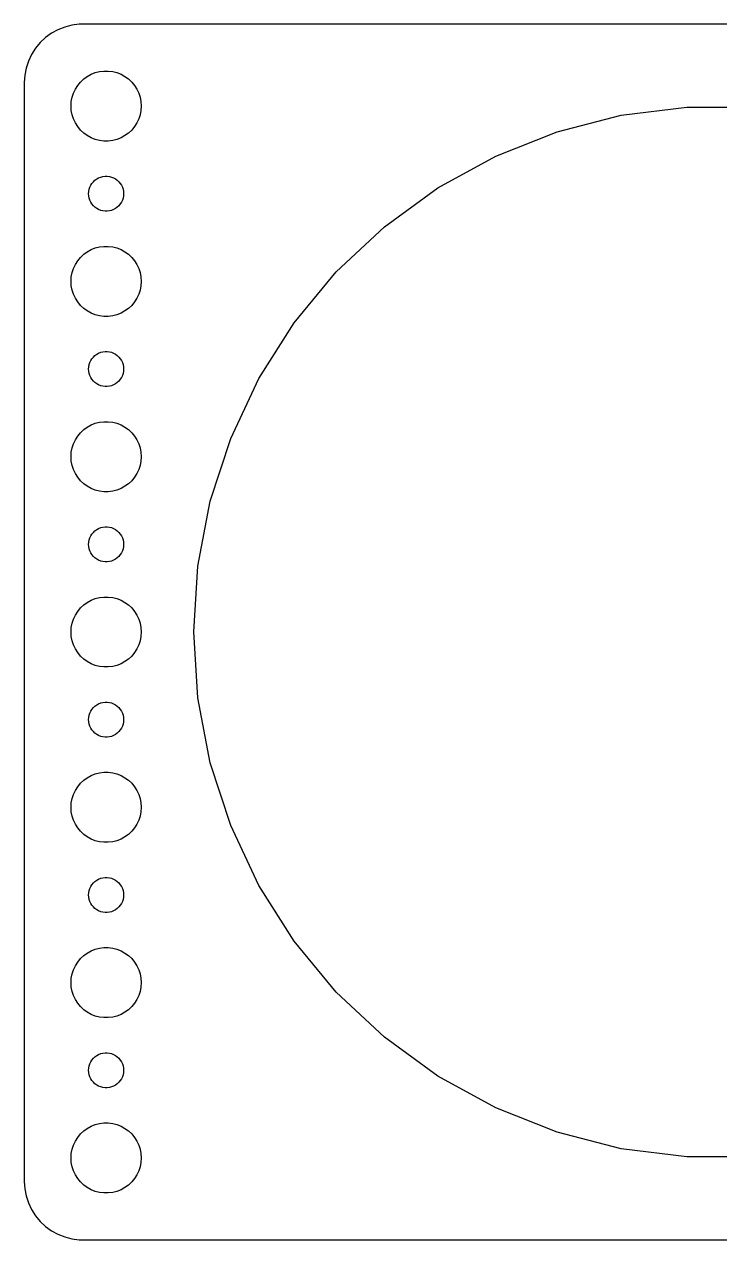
# Model space of a CAD drawing. Header units: metres. Extents: x -60 to 60, y -52 to 52.
# Drawn here: x -59.5 to 0, y -52 to 52 of the extents above; entities that cross this region are included whole.
import ezdxf

# ---------------------------------------------------------------- set-up
doc = ezdxf.new("R2010")
doc.units = ezdxf.units.M

msp = doc.modelspace()

# ---------------------------------------------------------------- linework, layer by layer
for p, q in [((-54.8139, 51.9901), (-55.4369, 51.9114)), ((54.8139, 51.9901), (-54.8139, 51.9901)), ((-57.1791, 51.2216), (-57.6871, 50.8526)), ((-56.6289, 51.5241), (-57.1791, 51.2216)), ((-56.0451, 51.7553), (-56.6289, 51.5241)), ((-55.4369, 51.9114), (-56.0451, 51.7553)), ((-58.5451, 49.9389), (-58.8815, 49.4088)), ((-58.1448, 50.4227), (-58.5451, 49.9389)), ((-57.6871, 50.8526), (-58.1448, 50.4227)), ((-58.8815, 49.4088), (-59.1489, 48.8406)), ((-59.3429, 48.2434), (-59.4606, 47.6267)), ((-59.1489, 48.8406), (-59.3429, 48.2434)), ((-53.7773, 47.7145), (-53.427, 47.8532)), ((-53.427, 47.8532), (-53.0621, 47.9469)), ((-53.0621, 47.9469), (-52.6884, 47.9941)), ((-52.6884, 47.9941), (-52.3116, 47.9941)), ((-52.3116, 47.9941), (-51.9379, 47.9469)), ((-51.9379, 47.9469), (-51.5729, 47.8532)), ((-51.5729, 47.8532), (-51.2227, 47.7145)), ((-59.4606, 47.6267), (-59.5, 47)), ((-59.5, 47), (-59.5, -47)), ((-54.927, 46.7634), (-54.6869, 47.0536)), ((-54.6869, 47.0536), (-54.4123, 47.3115)), ((-54.4123, 47.3115), (-54.1075, 47.533)), ((-54.1075, 47.533), (-53.7773, 47.7145)), ((-51.2227, 47.7145), (-50.8925, 47.533)), ((-50.8925, 47.533), (-50.5877, 47.3115)), ((-50.5877, 47.3115), (-50.3131, 47.0536)), ((-50.3131, 47.0536), (-50.0729, 46.7634)), ((-55.4057, 45.7461), (-55.2893, 46.1044)), ((-55.2893, 46.1044), (-55.1289, 46.4453)), ((-55.1289, 46.4453), (-54.927, 46.7634)), ((-50.0729, 46.7634), (-49.8711, 46.4453)), ((-49.8711, 46.4453), (-49.7107, 46.1044)), ((-49.7107, 46.1044), (-49.5942, 45.7461)), ((-55.5, 45), (-55.4763, 45.376)), ((-55.4763, 44.624), (-55.5, 45)), ((-55.4763, 45.376), (-55.4057, 45.7461)), ((-49.5942, 45.7461), (-49.5237, 45.376)), ((-49.5237, 45.376), (-49.5, 45)), ((-49.5, 45), (-49.5237, 44.624)), ((-8.43214, 44.2029), (-2.82556, 44.9112)), ((-2.82556, 44.9112), (2.82556, 44.9112)), ((-55.4057, 44.2539), (-55.4763, 44.624)), ((-55.2893, 43.8956), (-55.4057, 44.2539)), ((-55.1289, 43.5547), (-55.2893, 43.8956)), ((-49.7107, 43.8956), (-49.8711, 43.5547)), ((-49.5942, 44.2539), (-49.7107, 43.8956)), ((-49.5237, 44.624), (-49.5942, 44.2539)), ((-13.9058, 42.7975), (-8.43214, 44.2029)), ((-54.927, 43.2366), (-55.1289, 43.5547)), ((-54.6869, 42.9464), (-54.927, 43.2366)), ((-54.4123, 42.6885), (-54.6869, 42.9464)), ((-54.1075, 42.467), (-54.4123, 42.6885)), ((-50.5877, 42.6885), (-50.8925, 42.467)), ((-50.3131, 42.9464), (-50.5877, 42.6885)), ((-50.0729, 43.2366), (-50.3131, 42.9464)), ((-49.8711, 43.5547), (-50.0729, 43.2366)), ((-19.1601, 40.7172), (-13.9058, 42.7975)), ((-53.7773, 42.2855), (-54.1075, 42.467)), ((-53.427, 42.1468), (-53.7773, 42.2855)), ((-53.0621, 42.0531), (-53.427, 42.1468)), ((-52.6884, 42.0059), (-53.0621, 42.0531)), ((-52.3116, 42.0059), (-52.6884, 42.0059)), ((-51.9379, 42.0531), (-52.3116, 42.0059)), ((-51.5729, 42.1468), (-51.9379, 42.0531)), ((-51.2227, 42.2855), (-51.5729, 42.1468)), ((-50.8925, 42.467), (-51.2227, 42.2855)), ((-24.1122, 37.9948), (-19.1601, 40.7172)), ((-53.7135, 38.3817), (-53.5934, 38.5268)), ((-53.5934, 38.5268), (-53.4561, 38.6558)), ((-53.4561, 38.6558), (-53.3037, 38.7665)), ((-53.3037, 38.7665), (-53.1387, 38.8572)), ((-53.1387, 38.8572), (-52.9635, 38.9266)), ((-52.9635, 38.9266), (-52.7811, 38.9734)), ((-52.7811, 38.9734), (-52.5942, 38.997)), ((-52.5942, 38.997), (-52.4058, 38.997)), ((-52.4058, 38.997), (-52.2189, 38.9734)), ((-52.2189, 38.9734), (-52.0365, 38.9266)), ((-52.0365, 38.9266), (-51.8613, 38.8572)), ((-51.8613, 38.8572), (-51.6963, 38.7665)), ((-51.6963, 38.7665), (-51.5439, 38.6558)), ((-51.5439, 38.6558), (-51.4065, 38.5268)), ((-51.4065, 38.5268), (-51.2865, 38.3817)), ((-54, 37.5), (-53.9882, 37.688)), ((-53.9882, 37.312), (-54, 37.5)), ((-53.9882, 37.688), (-53.9529, 37.873)), ((-53.9529, 37.873), (-53.8947, 38.0522)), ((-53.8947, 38.0522), (-53.8145, 38.2226)), ((-53.8145, 38.2226), (-53.7135, 38.3817)), ((-51.2865, 38.3817), (-51.1855, 38.2226)), ((-51.1855, 38.2226), (-51.1053, 38.0522)), ((-51.1053, 38.0522), (-51.0471, 37.873)), ((-51.0471, 37.873), (-51.0118, 37.688)), ((-51.0118, 37.688), (-51, 37.5)), ((-51, 37.5), (-51.0118, 37.312)), ((-28.6841, 34.6731), (-24.1122, 37.9948)), ((-53.9529, 37.127), (-53.9882, 37.312)), ((-53.8947, 36.9478), (-53.9529, 37.127)), ((-53.8145, 36.7774), (-53.8947, 36.9478)), ((-53.7135, 36.6183), (-53.8145, 36.7774)), ((-53.5934, 36.4732), (-53.7135, 36.6183)), ((-53.4561, 36.3442), (-53.5934, 36.4732)), ((-51.4065, 36.4732), (-51.5439, 36.3442)), ((-51.2865, 36.6183), (-51.4065, 36.4732)), ((-51.1855, 36.7774), (-51.2865, 36.6183)), ((-51.1053, 36.9478), (-51.1855, 36.7774)), ((-51.0471, 37.127), (-51.1053, 36.9478)), ((-51.0118, 37.312), (-51.0471, 37.127)), ((-53.3037, 36.2335), (-53.4561, 36.3442)), ((-53.1387, 36.1428), (-53.3037, 36.2335)), ((-52.9635, 36.0734), (-53.1387, 36.1428)), ((-52.7811, 36.0266), (-52.9635, 36.0734)), ((-52.5942, 36.003), (-52.7811, 36.0266)), ((-52.4058, 36.003), (-52.5942, 36.003)), ((-52.2189, 36.0266), (-52.4058, 36.003)), ((-52.0365, 36.0734), (-52.2189, 36.0266)), ((-51.8613, 36.1428), (-52.0365, 36.0734)), ((-51.6963, 36.2335), (-51.8613, 36.1428)), ((-51.5439, 36.3442), (-51.6963, 36.2335)), ((-32.8036, 30.8046), (-28.6841, 34.6731)), ((-54.6869, 32.0536), (-54.4123, 32.3115)), ((-54.4123, 32.3115), (-54.1075, 32.533)), ((-54.1075, 32.533), (-53.7773, 32.7145)), ((-53.7773, 32.7145), (-53.427, 32.8532)), ((-53.427, 32.8532), (-53.0621, 32.9469)), ((-53.0621, 32.9469), (-52.6884, 32.9941)), ((-52.6884, 32.9941), (-52.3116, 32.9941)), ((-52.3116, 32.9941), (-51.9379, 32.9469)), ((-51.9379, 32.9469), (-51.5729, 32.8532)), ((-51.5729, 32.8532), (-51.2227, 32.7145)), ((-51.2227, 32.7145), (-50.8925, 32.533)), ((-50.8925, 32.533), (-50.5877, 32.3115)), ((-50.5877, 32.3115), (-50.3131, 32.0536)), ((-55.2893, 31.1044), (-55.1289, 31.4453)), ((-55.1289, 31.4453), (-54.927, 31.7634)), ((-54.927, 31.7634), (-54.6869, 32.0536)), ((-50.3131, 32.0536), (-50.0729, 31.7634)), ((-50.0729, 31.7634), (-49.8711, 31.4453)), ((-49.8711, 31.4453), (-49.7107, 31.1044)), ((-55.5, 30), (-55.4763, 30.376)), ((-55.4763, 30.376), (-55.4057, 30.7461)), ((-55.4057, 30.7461), (-55.2893, 31.1044)), ((-49.7107, 31.1044), (-49.5942, 30.7461)), ((-49.5942, 30.7461), (-49.5237, 30.376)), ((-49.5237, 30.376), (-49.5, 30)), ((-36.4058, 26.4503), (-32.8036, 30.8046)), ((-55.4763, 29.624), (-55.5, 30)), ((-55.4057, 29.2539), (-55.4763, 29.624)), ((-55.2893, 28.8956), (-55.4057, 29.2539)), ((-49.5942, 29.2539), (-49.7107, 28.8956)), ((-49.5237, 29.624), (-49.5942, 29.2539)), ((-49.5, 30), (-49.5237, 29.624)), ((-55.1289, 28.5547), (-55.2893, 28.8956)), ((-54.927, 28.2366), (-55.1289, 28.5547)), ((-54.6869, 27.9464), (-54.927, 28.2366)), ((-50.0729, 28.2366), (-50.3131, 27.9464)), ((-49.8711, 28.5547), (-50.0729, 28.2366)), ((-49.7107, 28.8956), (-49.8711, 28.5547)), ((-54.4123, 27.6884), (-54.6869, 27.9464)), ((-54.1075, 27.467), (-54.4123, 27.6884)), ((-53.7773, 27.2855), (-54.1075, 27.467)), ((-53.427, 27.1468), (-53.7773, 27.2855)), ((-53.0621, 27.0531), (-53.427, 27.1468)), ((-52.6884, 27.0059), (-53.0621, 27.0531)), ((-51.9379, 27.0531), (-52.3116, 27.0059)), ((-51.5729, 27.1468), (-51.9379, 27.0531)), ((-51.2227, 27.2855), (-51.5729, 27.1468)), ((-50.8925, 27.467), (-51.2227, 27.2855)), ((-50.5877, 27.6884), (-50.8925, 27.467)), ((-50.3131, 27.9464), (-50.5877, 27.6884)), ((-52.3116, 27.0059), (-52.6884, 27.0059)), ((-39.4338, 21.6789), (-36.4058, 26.4503)), ((-53.1387, 23.8572), (-52.9635, 23.9266)), ((-52.9635, 23.9266), (-52.7811, 23.9734)), ((-52.7811, 23.9734), (-52.5942, 23.997)), ((-52.5942, 23.997), (-52.4058, 23.997)), ((-52.4058, 23.997), (-52.2189, 23.9734)), ((-52.2189, 23.9734), (-52.0365, 23.9266)), ((-52.0365, 23.9266), (-51.8613, 23.8572)), ((-53.9529, 22.873), (-53.8947, 23.0522)), ((-53.8947, 23.0522), (-53.8145, 23.2226)), ((-53.8145, 23.2226), (-53.7135, 23.3817)), ((-53.7135, 23.3817), (-53.5934, 23.5268)), ((-53.5934, 23.5268), (-53.4561, 23.6558)), ((-53.4561, 23.6558), (-53.3037, 23.7665)), ((-53.3037, 23.7665), (-53.1387, 23.8572)), ((-51.8613, 23.8572), (-51.6963, 23.7665)), ((-51.6963, 23.7665), (-51.5439, 23.6558)), ((-51.5439, 23.6558), (-51.4065, 23.5268)), ((-51.4065, 23.5268), (-51.2865, 23.3817)), ((-51.2865, 23.3817), (-51.1855, 23.2226)), ((-51.1855, 23.2226), (-51.1053, 23.0522)), ((-51.1053, 23.0522), (-51.0471, 22.873)), ((-54, 22.5), (-53.9882, 22.688)), ((-53.9882, 22.312), (-54, 22.5)), ((-53.9882, 22.688), (-53.9529, 22.873)), ((-53.9529, 22.127), (-53.9882, 22.312)), ((-53.8947, 21.9478), (-53.9529, 22.127)), ((-53.8145, 21.7774), (-53.8947, 21.9478)), ((-51.1053, 21.9478), (-51.1855, 21.7774)), ((-51.0471, 22.127), (-51.1053, 21.9478)), ((-51.0471, 22.873), (-51.0118, 22.688)), ((-51.0118, 22.312), (-51.0471, 22.127)), ((-51.0118, 22.688), (-51, 22.5)), ((-51, 22.5), (-51.0118, 22.312)), ((-53.7135, 21.6183), (-53.8145, 21.7774)), ((-53.5934, 21.4732), (-53.7135, 21.6183)), ((-53.4561, 21.3442), (-53.5934, 21.4732)), ((-53.3037, 21.2335), (-53.4561, 21.3442)), ((-53.1387, 21.1427), (-53.3037, 21.2335)), ((-52.9635, 21.0734), (-53.1387, 21.1427)), ((-52.7811, 21.0266), (-52.9635, 21.0734)), ((-52.5942, 21.003), (-52.7811, 21.0266)), ((-52.4058, 21.003), (-52.5942, 21.003)), ((-52.2189, 21.0266), (-52.4058, 21.003)), ((-52.0365, 21.0734), (-52.2189, 21.0266)), ((-51.8613, 21.1427), (-52.0365, 21.0734)), ((-51.6963, 21.2335), (-51.8613, 21.1427)), ((-51.5439, 21.3442), (-51.6963, 21.2335)), ((-51.4065, 21.4732), (-51.5439, 21.3442)), ((-51.2865, 21.6183), (-51.4065, 21.4732)), ((-51.1855, 21.7774), (-51.2865, 21.6183)), ((-41.8399, 16.5656), (-39.4338, 21.6789)), ((-54.1075, 17.533), (-53.7773, 17.7145)), ((-53.7773, 17.7145), (-53.427, 17.8532)), ((-53.427, 17.8532), (-53.0621, 17.9469)), ((-53.0621, 17.9469), (-52.6884, 17.9941)), ((-52.6884, 17.9941), (-52.3116, 17.9941)), ((-52.3116, 17.9941), (-51.9379, 17.9469)), ((-51.9379, 17.9469), (-51.5729, 17.8532)), ((-51.5729, 17.8532), (-51.2227, 17.7145)), ((-51.2227, 17.7145), (-50.8925, 17.533)), ((-55.1289, 16.4453), (-54.927, 16.7634)), ((-54.927, 16.7634), (-54.6869, 17.0536)), ((-54.6869, 17.0536), (-54.4123, 17.3115)), ((-54.4123, 17.3115), (-54.1075, 17.533)), ((-50.8925, 17.533), (-50.5877, 17.3115)), ((-50.5877, 17.3115), (-50.3131, 17.0536)), ((-50.3131, 17.0536), (-50.0729, 16.7634)), ((-50.0729, 16.7634), (-49.8711, 16.4453)), ((-55.4763, 15.376), (-55.4057, 15.7461)), ((-55.4057, 15.7461), (-55.2893, 16.1044)), ((-55.2893, 16.1044), (-55.1289, 16.4453)), ((-49.8711, 16.4453), (-49.7107, 16.1044)), ((-49.7107, 16.1044), (-49.5942, 15.7461)), ((-49.5942, 15.7461), (-49.5237, 15.376)), ((-43.5862, 11.191), (-41.8399, 16.5656)), ((-55.5, 15), (-55.4763, 15.376)), ((-55.4763, 14.624), (-55.5, 15)), ((-55.4057, 14.2539), (-55.4763, 14.624)), ((-49.5237, 14.624), (-49.5942, 14.2539)), ((-49.5237, 15.376), (-49.5, 15)), ((-49.5, 15), (-49.5237, 14.624)), ((-55.2893, 13.8956), (-55.4057, 14.2539)), ((-55.1289, 13.5547), (-55.2893, 13.8956)), ((-54.927, 13.2366), (-55.1289, 13.5547)), ((-49.8711, 13.5547), (-50.0729, 13.2366)), ((-49.7107, 13.8956), (-49.8711, 13.5547)), ((-49.5942, 14.2539), (-49.7107, 13.8956)), ((-54.6869, 12.9464), (-54.927, 13.2366)), ((-54.4123, 12.6884), (-54.6869, 12.9464)), ((-54.1075, 12.467), (-54.4123, 12.6884)), ((-50.5877, 12.6884), (-50.8925, 12.467)), ((-50.3131, 12.9464), (-50.5877, 12.6884)), ((-50.0729, 13.2366), (-50.3131, 12.9464)), ((-53.7773, 12.2855), (-54.1075, 12.467)), ((-53.427, 12.1468), (-53.7773, 12.2855)), ((-53.0621, 12.0531), (-53.427, 12.1468)), ((-52.6884, 12.0059), (-53.0621, 12.0531)), ((-52.3116, 12.0059), (-52.6884, 12.0059)), ((-51.9379, 12.0531), (-52.3116, 12.0059)), ((-51.5729, 12.1468), (-51.9379, 12.0531)), ((-51.2227, 12.2855), (-51.5729, 12.1468)), ((-50.8925, 12.467), (-51.2227, 12.2855)), ((-44.6452, 5.63998), (-43.5862, 11.191)), ((-53.8145, 8.22263), (-53.7135, 8.38167)), ((-53.7135, 8.38167), (-53.5934, 8.52681)), ((-53.5934, 8.52681), (-53.4561, 8.65576)), ((-53.4561, 8.65576), (-53.3037, 8.76648)), ((-53.3037, 8.76648), (-53.1387, 8.85724)), ((-53.1387, 8.85724), (-52.9635, 8.92657)), ((-52.9635, 8.92657), (-52.7811, 8.97342)), ((-52.7811, 8.97342), (-52.5942, 8.99704)), ((-52.5942, 8.99704), (-52.4058, 8.99704)), ((-52.4058, 8.99704), (-52.2189, 8.97342)), ((-52.2189, 8.97342), (-52.0365, 8.92657)), ((-52.0365, 8.92657), (-51.8613, 8.85724)), ((-51.8613, 8.85724), (-51.6963, 8.76648)), ((-51.6963, 8.76648), (-51.5439, 8.65576)), ((-51.5439, 8.65576), (-51.4065, 8.52681)), ((-51.4065, 8.52681), (-51.2865, 8.38167)), ((-51.2865, 8.38167), (-51.1855, 8.22263)), ((-54, 7.5), (-53.9882, 7.68799)), ((-53.9882, 7.312), (-54, 7.5)), ((-53.9882, 7.68799), (-53.9529, 7.87303)), ((-53.9529, 7.12695), (-53.9882, 7.312)), ((-53.9529, 7.87303), (-53.8947, 8.05219)), ((-53.8947, 8.05219), (-53.8145, 8.22263)), ((-51.1855, 8.22263), (-51.1053, 8.05219)), ((-51.1053, 8.05219), (-51.0471, 7.87303)), ((-51.0471, 7.87303), (-51.0118, 7.68799)), ((-51.0118, 7.312), (-51.0471, 7.12695)), ((-51.0118, 7.68799), (-51, 7.5)), ((-51, 7.5), (-51.0118, 7.312)), ((-53.8947, 6.9478), (-53.9529, 7.12695)), ((-53.8145, 6.77736), (-53.8947, 6.9478)), ((-53.7135, 6.61832), (-53.8145, 6.77736)), ((-53.5934, 6.47318), (-53.7135, 6.61832)), ((-53.4561, 6.34422), (-53.5934, 6.47318)), ((-53.3037, 6.23351), (-53.4561, 6.34422)), ((-51.5439, 6.34422), (-51.6963, 6.23351)), ((-51.4065, 6.47318), (-51.5439, 6.34422)), ((-51.2865, 6.61832), (-51.4065, 6.47318)), ((-51.1855, 6.77736), (-51.2865, 6.61832)), ((-51.1053, 6.9478), (-51.1855, 6.77736)), ((-51.0471, 7.12695), (-51.1053, 6.9478)), ((-53.1387, 6.14275), (-53.3037, 6.23351)), ((-52.9635, 6.07341), (-53.1387, 6.14275)), ((-52.7811, 6.02657), (-52.9635, 6.07341)), ((-52.5942, 6.00294), (-52.7811, 6.02657)), ((-52.4058, 6.00294), (-52.5942, 6.00294)), ((-52.2189, 6.02657), (-52.4058, 6.00294)), ((-52.0365, 6.07341), (-52.2189, 6.02657)), ((-51.8613, 6.14275), (-52.0365, 6.07341)), ((-51.6963, 6.23351), (-51.8613, 6.14275)), ((-45, 0), (-44.6452, 5.63998)), ((-54.6869, 2.05363), (-54.4123, 2.31154)), ((-54.4123, 2.31154), (-54.1075, 2.53297)), ((-54.1075, 2.53297), (-53.7773, 2.71448)), ((-53.7773, 2.71448), (-53.427, 2.85316)), ((-53.427, 2.85316), (-53.0621, 2.94685)), ((-53.0621, 2.94685), (-52.6884, 2.99408)), ((-52.6884, 2.99408), (-52.3116, 2.99408)), ((-52.3116, 2.99408), (-51.9379, 2.94685)), ((-51.9379, 2.94685), (-51.5729, 2.85316)), ((-51.5729, 2.85316), (-51.2227, 2.71448)), ((-51.2227, 2.71448), (-50.8925, 2.53297)), ((-50.8925, 2.53297), (-50.5877, 2.31154)), ((-50.5877, 2.31154), (-50.3131, 2.05363)), ((-55.4057, 0.74606), (-55.2893, 1.10437)), ((-55.2893, 1.10437), (-55.1289, 1.44525)), ((-55.1289, 1.44525), (-54.927, 1.76335)), ((-54.927, 1.76335), (-54.6869, 2.05363)), ((-50.3131, 2.05363), (-50.0729, 1.76335)), ((-50.0729, 1.76335), (-49.8711, 1.44525)), ((-49.8711, 1.44525), (-49.7107, 1.10437)), ((-49.7107, 1.10437), (-49.5942, 0.74606)), ((-55.5, 0), (-55.4763, 0.37599)), ((-55.4763, -0.37599), (-55.5, 0)), ((-55.4763, 0.37599), (-55.4057, 0.74606)), ((-49.5942, 0.74606), (-49.5237, 0.37599)), ((-49.5237, 0.37599), (-49.5, 0)), ((-49.5, 0), (-49.5237, -0.37599)), ((-44.6452, -5.63998), (-45, 0)), ((-55.4057, -0.74606), (-55.4763, -0.37599)), ((-55.2893, -1.10437), (-55.4057, -0.74606)), ((-49.5942, -0.74606), (-49.7107, -1.10437)), ((-49.5237, -0.37599), (-49.5942, -0.74606)), ((-55.1289, -1.44525), (-55.2893, -1.10437)), ((-54.927, -1.76335), (-55.1289, -1.44525)), ((-54.6869, -2.05363), (-54.927, -1.76335)), ((-54.4123, -2.31154), (-54.6869, -2.05363)), ((-50.3131, -2.05363), (-50.5877, -2.31154)), ((-50.0729, -1.76335), (-50.3131, -2.05363)), ((-49.8711, -1.44525), (-50.0729, -1.76335)), ((-49.7107, -1.10437), (-49.8711, -1.44525)), ((-54.1075, -2.53297), (-54.4123, -2.31154)), ((-53.7773, -2.71448), (-54.1075, -2.53297)), ((-53.427, -2.85316), (-53.7773, -2.71448)), ((-53.0621, -2.94685), (-53.427, -2.85316)), ((-52.6884, -2.99408), (-53.0621, -2.94685)), ((-52.3116, -2.99408), (-52.6884, -2.99408)), ((-51.9379, -2.94685), (-52.3116, -2.99408)), ((-51.5729, -2.85316), (-51.9379, -2.94685)), ((-51.2227, -2.71448), (-51.5729, -2.85316)), ((-50.8925, -2.53297), (-51.2227, -2.71448)), ((-50.5877, -2.31154), (-50.8925, -2.53297)), ((-53.4561, -6.34422), (-53.3037, -6.23351)), ((-53.3037, -6.23351), (-53.1387, -6.14275)), ((-53.1387, -6.14275), (-52.9635, -6.07341)), ((-52.9635, -6.07341), (-52.7811, -6.02657)), ((-52.7811, -6.02657), (-52.5942, -6.00294)), ((-52.5942, -6.00294), (-52.4058, -6.00294)), ((-52.4058, -6.00294), (-52.2189, -6.02657)), ((-52.2189, -6.02657), (-52.0365, -6.07341)), ((-52.0365, -6.07341), (-51.8613, -6.14275)), ((-51.8613, -6.14275), (-51.6963, -6.23351)), ((-51.6963, -6.23351), (-51.5439, -6.34422)), ((-43.5862, -11.191), (-44.6452, -5.63998)), ((-53.9882, -7.312), (-53.9529, -7.12695)), ((-53.9529, -7.12695), (-53.8947, -6.9478)), ((-53.8947, -6.9478), (-53.8145, -6.77736)), ((-53.8145, -6.77736), (-53.7135, -6.61832)), ((-53.7135, -6.61832), (-53.5934, -6.47318)), ((-53.5934, -6.47318), (-53.4561, -6.34422)), ((-51.5439, -6.34422), (-51.4065, -6.47318)), ((-51.4065, -6.47318), (-51.2865, -6.61832)), ((-51.2865, -6.61832), (-51.1855, -6.77736)), ((-51.1855, -6.77736), (-51.1053, -6.9478)), ((-51.1053, -6.9478), (-51.0471, -7.12695)), ((-51.0471, -7.12695), (-51.0118, -7.312)), ((-54, -7.5), (-53.9882, -7.312)), ((-53.9882, -7.68799), (-54, -7.5)), ((-53.9529, -7.87303), (-53.9882, -7.68799)), ((-53.8947, -8.05219), (-53.9529, -7.87303)), ((-53.8145, -8.22263), (-53.8947, -8.05219)), ((-53.7135, -8.38167), (-53.8145, -8.22263)), ((-51.1855, -8.22263), (-51.2865, -8.38167)), ((-51.1053, -8.05219), (-51.1855, -8.22263)), ((-51.0471, -7.87303), (-51.1053, -8.05219)), ((-51.0118, -7.68799), (-51.0471, -7.87303)), ((-51.0118, -7.312), (-51, -7.5)), ((-51, -7.5), (-51.0118, -7.68799)), ((-53.5934, -8.52681), (-53.7135, -8.38167)), ((-53.4561, -8.65576), (-53.5934, -8.52681)), ((-53.3037, -8.76648), (-53.4561, -8.65576)), ((-53.1387, -8.85724), (-53.3037, -8.76648)), ((-52.9635, -8.92657), (-53.1387, -8.85724)), ((-52.7811, -8.97342), (-52.9635, -8.92657)), ((-52.5942, -8.99704), (-52.7811, -8.97342)), ((-52.4058, -8.99704), (-52.5942, -8.99704)), ((-52.2189, -8.97342), (-52.4058, -8.99704)), ((-52.0365, -8.92657), (-52.2189, -8.97342)), ((-51.8613, -8.85724), (-52.0365, -8.92657)), ((-51.6963, -8.76648), (-51.8613, -8.85724)), ((-51.5439, -8.65576), (-51.6963, -8.76648)), ((-51.4065, -8.52681), (-51.5439, -8.65576)), ((-51.2865, -8.38167), (-51.4065, -8.52681)), ((-41.8399, -16.5656), (-43.5862, -11.191)), ((-54.4123, -12.6884), (-54.1075, -12.467)), ((-54.1075, -12.467), (-53.7773, -12.2855)), ((-53.7773, -12.2855), (-53.427, -12.1468)), ((-53.427, -12.1468), (-53.0621, -12.0531)), ((-53.0621, -12.0531), (-52.6884, -12.0059)), ((-52.6884, -12.0059), (-52.3116, -12.0059)), ((-52.3116, -12.0059), (-51.9379, -12.0531)), ((-51.9379, -12.0531), (-51.5729, -12.1468)), ((-51.5729, -12.1468), (-51.2227, -12.2855)), ((-51.2227, -12.2855), (-50.8925, -12.467)), ((-50.8925, -12.467), (-50.5877, -12.6884)), ((-55.1289, -13.5547), (-54.927, -13.2366)), ((-54.927, -13.2366), (-54.6869, -12.9464)), ((-54.6869, -12.9464), (-54.4123, -12.6884)), ((-50.5877, -12.6884), (-50.3131, -12.9464)), ((-50.3131, -12.9464), (-50.0729, -13.2366)), ((-50.0729, -13.2366), (-49.8711, -13.5547)), ((-55.4763, -14.624), (-55.4057, -14.2539)), ((-55.4057, -14.2539), (-55.2893, -13.8956)), ((-55.2893, -13.8956), (-55.1289, -13.5547)), ((-49.8711, -13.5547), (-49.7107, -13.8956)), ((-49.7107, -13.8956), (-49.5942, -14.2539)), ((-49.5942, -14.2539), (-49.5237, -14.624)), ((-55.5, -15), (-55.4763, -14.624)), ((-55.4763, -15.376), (-55.5, -15)), ((-55.4057, -15.7461), (-55.4763, -15.376)), ((-49.5237, -15.376), (-49.5942, -15.7461)), ((-49.5237, -14.624), (-49.5, -15)), ((-49.5, -15), (-49.5237, -15.376)), ((-55.2893, -16.1044), (-55.4057, -15.7461)), ((-55.1289, -16.4453), (-55.2893, -16.1044)), ((-54.927, -16.7634), (-55.1289, -16.4453)), ((-49.8711, -16.4453), (-50.0729, -16.7634)), ((-49.7107, -16.1044), (-49.8711, -16.4453)), ((-49.5942, -15.7461), (-49.7107, -16.1044)), ((-39.4338, -21.6789), (-41.8399, -16.5656)), ((-54.6869, -17.0536), (-54.927, -16.7634)), ((-54.4123, -17.3115), (-54.6869, -17.0536)), ((-54.1075, -17.533), (-54.4123, -17.3115)), ((-53.7773, -17.7145), (-54.1075, -17.533)), ((-50.8925, -17.533), (-51.2227, -17.7145)), ((-50.5877, -17.3115), (-50.8925, -17.533)), ((-50.3131, -17.0536), (-50.5877, -17.3115)), ((-50.0729, -16.7634), (-50.3131, -17.0536)), ((-53.427, -17.8532), (-53.7773, -17.7145)), ((-53.0621, -17.9469), (-53.427, -17.8532)), ((-52.6884, -17.9941), (-53.0621, -17.9469)), ((-52.3116, -17.9941), (-52.6884, -17.9941)), ((-51.9379, -17.9469), (-52.3116, -17.9941)), ((-51.5729, -17.8532), (-51.9379, -17.9469)), ((-51.2227, -17.7145), (-51.5729, -17.8532)), ((-53.8947, -21.9478), (-53.8145, -21.7774)), ((-53.8145, -21.7774), (-53.7135, -21.6183)), ((-53.7135, -21.6183), (-53.5934, -21.4732)), ((-53.5934, -21.4732), (-53.4561, -21.3442)), ((-53.4561, -21.3442), (-53.3037, -21.2335)), ((-53.3037, -21.2335), (-53.1387, -21.1427)), ((-53.1387, -21.1427), (-52.9635, -21.0734)), ((-52.9635, -21.0734), (-52.7811, -21.0266)), ((-52.7811, -21.0266), (-52.5942, -21.003)), ((-52.5942, -21.003), (-52.4058, -21.003)), ((-52.4058, -21.003), (-52.2189, -21.0266)), ((-52.2189, -21.0266), (-52.0365, -21.0734)), ((-52.0365, -21.0734), (-51.8613, -21.1427)), ((-51.8613, -21.1427), (-51.6963, -21.2335)), ((-51.6963, -21.2335), (-51.5439, -21.3442)), ((-51.5439, -21.3442), (-51.4065, -21.4732)), ((-51.4065, -21.4732), (-51.2865, -21.6183)), ((-51.2865, -21.6183), (-51.1855, -21.7774)), ((-51.1855, -21.7774), (-51.1053, -21.9478)), ((-36.4058, -26.4503), (-39.4338, -21.6789)), ((-54, -22.5), (-53.9882, -22.312)), ((-53.9882, -22.688), (-54, -22.5)), ((-53.9882, -22.312), (-53.9529, -22.127)), ((-53.9529, -22.873), (-53.9882, -22.688)), ((-53.9529, -22.127), (-53.8947, -21.9478)), ((-53.8947, -23.0522), (-53.9529, -22.873)), ((-51.1053, -21.9478), (-51.0471, -22.127)), ((-51.0471, -22.873), (-51.1053, -23.0522)), ((-51.0471, -22.127), (-51.0118, -22.312)), ((-51.0118, -22.688), (-51.0471, -22.873)), ((-51.0118, -22.312), (-51, -22.5)), ((-51, -22.5), (-51.0118, -22.688)), ((-53.8145, -23.2226), (-53.8947, -23.0522)), ((-53.7135, -23.3817), (-53.8145, -23.2226)), ((-53.5934, -23.5268), (-53.7135, -23.3817)), ((-53.4561, -23.6558), (-53.5934, -23.5268)), ((-53.3037, -23.7665), (-53.4561, -23.6558)), ((-53.1387, -23.8572), (-53.3037, -23.7665)), ((-52.9635, -23.9266), (-53.1387, -23.8572)), ((-51.8613, -23.8572), (-52.0365, -23.9266)), ((-51.6963, -23.7665), (-51.8613, -23.8572)), ((-51.5439, -23.6558), (-51.6963, -23.7665)), ((-51.4065, -23.5268), (-51.5439, -23.6558)), ((-51.2865, -23.3817), (-51.4065, -23.5268)), ((-51.1855, -23.2226), (-51.2865, -23.3817)), ((-51.1053, -23.0522), (-51.1855, -23.2226)), ((-52.7811, -23.9734), (-52.9635, -23.9266)), ((-52.5942, -23.997), (-52.7811, -23.9734)), ((-52.4058, -23.997), (-52.5942, -23.997)), ((-52.2189, -23.9734), (-52.4058, -23.997)), ((-52.0365, -23.9266), (-52.2189, -23.9734)), ((-53.0621, -27.0531), (-52.6884, -27.0059)), ((-52.6884, -27.0059), (-52.3116, -27.0059)), ((-52.3116, -27.0059), (-51.9379, -27.0531)), ((-32.8036, -30.8046), (-36.4058, -26.4503)), ((-54.927, -28.2366), (-54.6869, -27.9464)), ((-54.6869, -27.9464), (-54.4123, -27.6884)), ((-54.4123, -27.6884), (-54.1075, -27.467)), ((-54.1075, -27.467), (-53.7773, -27.2855)), ((-53.7773, -27.2855), (-53.427, -27.1468)), ((-53.427, -27.1468), (-53.0621, -27.0531)), ((-51.9379, -27.0531), (-51.5729, -27.1468)), ((-51.5729, -27.1468), (-51.2227, -27.2855)), ((-51.2227, -27.2855), (-50.8925, -27.467)), ((-50.8925, -27.467), (-50.5877, -27.6884)), ((-50.5877, -27.6884), (-50.3131, -27.9464)), ((-50.3131, -27.9464), (-50.0729, -28.2366)), ((-55.4057, -29.2539), (-55.2893, -28.8956)), ((-55.2893, -28.8956), (-55.1289, -28.5547)), ((-55.1289, -28.5547), (-54.927, -28.2366)), ((-50.0729, -28.2366), (-49.8711, -28.5547)), ((-49.8711, -28.5547), (-49.7107, -28.8956)), ((-49.7107, -28.8956), (-49.5942, -29.2539)), ((-55.5, -30), (-55.4763, -29.624)), ((-55.4763, -30.376), (-55.5, -30)), ((-55.4763, -29.624), (-55.4057, -29.2539)), ((-49.5942, -29.2539), (-49.5237, -29.624)), ((-49.5237, -29.624), (-49.5, -30)), ((-49.5, -30), (-49.5237, -30.376)), ((-55.4057, -30.7461), (-55.4763, -30.376)), ((-55.2893, -31.1044), (-55.4057, -30.7461)), ((-55.1289, -31.4453), (-55.2893, -31.1044)), ((-49.7107, -31.1044), (-49.8711, -31.4453)), ((-49.5942, -30.7461), (-49.7107, -31.1044)), ((-49.5237, -30.376), (-49.5942, -30.7461)), ((-28.6841, -34.6731), (-32.8036, -30.8046)), ((-54.927, -31.7634), (-55.1289, -31.4453)), ((-54.6869, -32.0536), (-54.927, -31.7634)), ((-54.4123, -32.3115), (-54.6869, -32.0536)), ((-50.3131, -32.0536), (-50.5877, -32.3115)), ((-50.0729, -31.7634), (-50.3131, -32.0536)), ((-49.8711, -31.4453), (-50.0729, -31.7634)), ((-54.1075, -32.533), (-54.4123, -32.3115)), ((-53.7773, -32.7145), (-54.1075, -32.533)), ((-53.427, -32.8532), (-53.7773, -32.7145)), ((-53.0621, -32.9469), (-53.427, -32.8532)), ((-52.6884, -32.9941), (-53.0621, -32.9469)), ((-52.3116, -32.9941), (-52.6884, -32.9941)), ((-51.9379, -32.9469), (-52.3116, -32.9941)), ((-51.5729, -32.8532), (-51.9379, -32.9469)), ((-51.2227, -32.7145), (-51.5729, -32.8532)), ((-50.8925, -32.533), (-51.2227, -32.7145)), ((-50.5877, -32.3115), (-50.8925, -32.533)), ((-24.1122, -37.9948), (-28.6841, -34.6731)), ((-53.5934, -36.4732), (-53.4561, -36.3442)), ((-53.4561, -36.3442), (-53.3037, -36.2335)), ((-53.3037, -36.2335), (-53.1387, -36.1428)), ((-53.1387, -36.1428), (-52.9635, -36.0734)), ((-52.9635, -36.0734), (-52.7811, -36.0266)), ((-52.7811, -36.0266), (-52.5942, -36.003)), ((-52.5942, -36.003), (-52.4058, -36.003)), ((-52.4058, -36.003), (-52.2189, -36.0266)), ((-52.2189, -36.0266), (-52.0365, -36.0734)), ((-52.0365, -36.0734), (-51.8613, -36.1428)), ((-51.8613, -36.1428), (-51.6963, -36.2335)), ((-51.6963, -36.2335), (-51.5439, -36.3442)), ((-51.5439, -36.3442), (-51.4065, -36.4732)), ((-54, -37.5), (-53.9882, -37.312)), ((-53.9882, -37.312), (-53.9529, -37.127)), ((-53.9529, -37.127), (-53.8947, -36.9478)), ((-53.8947, -36.9478), (-53.8145, -36.7774)), ((-53.8145, -36.7774), (-53.7135, -36.6183)), ((-53.7135, -36.6183), (-53.5934, -36.4732)), ((-51.4065, -36.4732), (-51.2865, -36.6183)), ((-51.2865, -36.6183), (-51.1855, -36.7774)), ((-51.1855, -36.7774), (-51.1053, -36.9478)), ((-51.1053, -36.9478), (-51.0471, -37.127)), ((-51.0471, -37.127), (-51.0118, -37.312)), ((-51.0118, -37.312), (-51, -37.5)), ((-53.9882, -37.688), (-54, -37.5)), ((-53.9529, -37.873), (-53.9882, -37.688)), ((-53.8947, -38.0522), (-53.9529, -37.873)), ((-53.8145, -38.2226), (-53.8947, -38.0522)), ((-53.7135, -38.3817), (-53.8145, -38.2226)), ((-53.5934, -38.5268), (-53.7135, -38.3817)), ((-51.2865, -38.3817), (-51.4065, -38.5268)), ((-51.1855, -38.2226), (-51.2865, -38.3817)), ((-51.1053, -38.0522), (-51.1855, -38.2226)), ((-51.0471, -37.873), (-51.1053, -38.0522)), ((-51.0118, -37.688), (-51.0471, -37.873)), ((-51, -37.5), (-51.0118, -37.688)), ((-19.1601, -40.7172), (-24.1122, -37.9948)), ((-53.4561, -38.6558), (-53.5934, -38.5268)), ((-53.3037, -38.7665), (-53.4561, -38.6558)), ((-53.1387, -38.8572), (-53.3037, -38.7665)), ((-52.9635, -38.9266), (-53.1387, -38.8572)), ((-52.7811, -38.9734), (-52.9635, -38.9266)), ((-52.5942, -38.997), (-52.7811, -38.9734)), ((-52.4058, -38.997), (-52.5942, -38.997)), ((-52.2189, -38.9734), (-52.4058, -38.997)), ((-52.0365, -38.9266), (-52.2189, -38.9734)), ((-51.8613, -38.8572), (-52.0365, -38.9266)), ((-51.6963, -38.7665), (-51.8613, -38.8572)), ((-51.5439, -38.6558), (-51.6963, -38.7665)), ((-51.4065, -38.5268), (-51.5439, -38.6558)), ((-13.9058, -42.7975), (-19.1601, -40.7172)), ((-54.4123, -42.6885), (-54.1075, -42.467)), ((-54.1075, -42.467), (-53.7773, -42.2855)), ((-53.7773, -42.2855), (-53.427, -42.1468)), ((-53.427, -42.1468), (-53.0621, -42.0531)), ((-53.0621, -42.0531), (-52.6884, -42.0059)), ((-52.6884, -42.0059), (-52.3116, -42.0059)), ((-52.3116, -42.0059), (-51.9379, -42.0531)), ((-51.9379, -42.0531), (-51.5729, -42.1468)), ((-51.5729, -42.1468), (-51.2227, -42.2855)), ((-51.2227, -42.2855), (-50.8925, -42.467)), ((-50.8925, -42.467), (-50.5877, -42.6885)), ((-55.2893, -43.8956), (-55.1289, -43.5547)), ((-55.1289, -43.5547), (-54.927, -43.2366)), ((-54.927, -43.2366), (-54.6869, -42.9464)), ((-54.6869, -42.9464), (-54.4123, -42.6885)), ((-50.5877, -42.6885), (-50.3131, -42.9464)), ((-50.3131, -42.9464), (-50.0729, -43.2366)), ((-50.0729, -43.2366), (-49.8711, -43.5547)), ((-49.8711, -43.5547), (-49.7107, -43.8956)), ((-8.43214, -44.2029), (-13.9058, -42.7975)), ((-55.5, -45), (-55.4763, -44.624)), ((-55.4763, -44.624), (-55.4057, -44.2539)), ((-55.4057, -44.2539), (-55.2893, -43.8956)), ((-49.7107, -43.8956), (-49.5942, -44.2539)), ((-49.5942, -44.2539), (-49.5237, -44.624)), ((-49.5237, -44.624), (-49.5, -45)), ((-2.82556, -44.9112), (-8.43214, -44.2029)), ((-55.4763, -45.376), (-55.5, -45)), ((-55.4057, -45.7461), (-55.4763, -45.376)), ((-55.2893, -46.1044), (-55.4057, -45.7461)), ((-49.5942, -45.7461), (-49.7107, -46.1044)), ((-49.5237, -45.376), (-49.5942, -45.7461)), ((-49.5, -45), (-49.5237, -45.376)), ((2.82556, -44.9112), (-2.82556, -44.9112)), ((-55.1289, -46.4453), (-55.2893, -46.1044)), ((-54.927, -46.7634), (-55.1289, -46.4453)), ((-54.6869, -47.0536), (-54.927, -46.7634)), ((-50.0729, -46.7634), (-50.3131, -47.0536)), ((-49.8711, -46.4453), (-50.0729, -46.7634)), ((-49.7107, -46.1044), (-49.8711, -46.4453)), ((-59.5, -47), (-59.4606, -47.6267)), ((-59.4606, -47.6267), (-59.3429, -48.2434)), ((-54.4123, -47.3115), (-54.6869, -47.0536)), ((-54.1075, -47.533), (-54.4123, -47.3115)), ((-53.7773, -47.7145), (-54.1075, -47.533)), ((-53.427, -47.8532), (-53.7773, -47.7145)), ((-51.2227, -47.7145), (-51.5729, -47.8532)), ((-50.8925, -47.533), (-51.2227, -47.7145)), ((-50.5877, -47.3115), (-50.8925, -47.533)), ((-50.3131, -47.0536), (-50.5877, -47.3115)), ((-59.3429, -48.2434), (-59.1489, -48.8406)), ((-59.1489, -48.8406), (-58.8815, -49.4088)), ((-53.0621, -47.9469), (-53.427, -47.8532)), ((-52.6884, -47.9941), (-53.0621, -47.9469)), ((-52.3116, -47.9941), (-52.6884, -47.9941)), ((-51.9379, -47.9469), (-52.3116, -47.9941)), ((-51.5729, -47.8532), (-51.9379, -47.9469)), ((-58.8815, -49.4088), (-58.5451, -49.9389)), ((-58.5451, -49.9389), (-58.1448, -50.4227)), ((-58.1448, -50.4227), (-57.6871, -50.8526)), ((-57.6871, -50.8526), (-57.1791, -51.2216)), ((-57.1791, -51.2216), (-56.6289, -51.5241)), ((-56.6289, -51.5241), (-56.0451, -51.7553)), ((-56.0451, -51.7553), (-55.4369, -51.9114)), ((-55.4369, -51.9114), (-54.8139, -51.9901)), ((-54.8139, -51.9901), (54.8139, -51.9901))]:
    msp.add_line(p, q)

doc.saveas('drawing.dxf')
